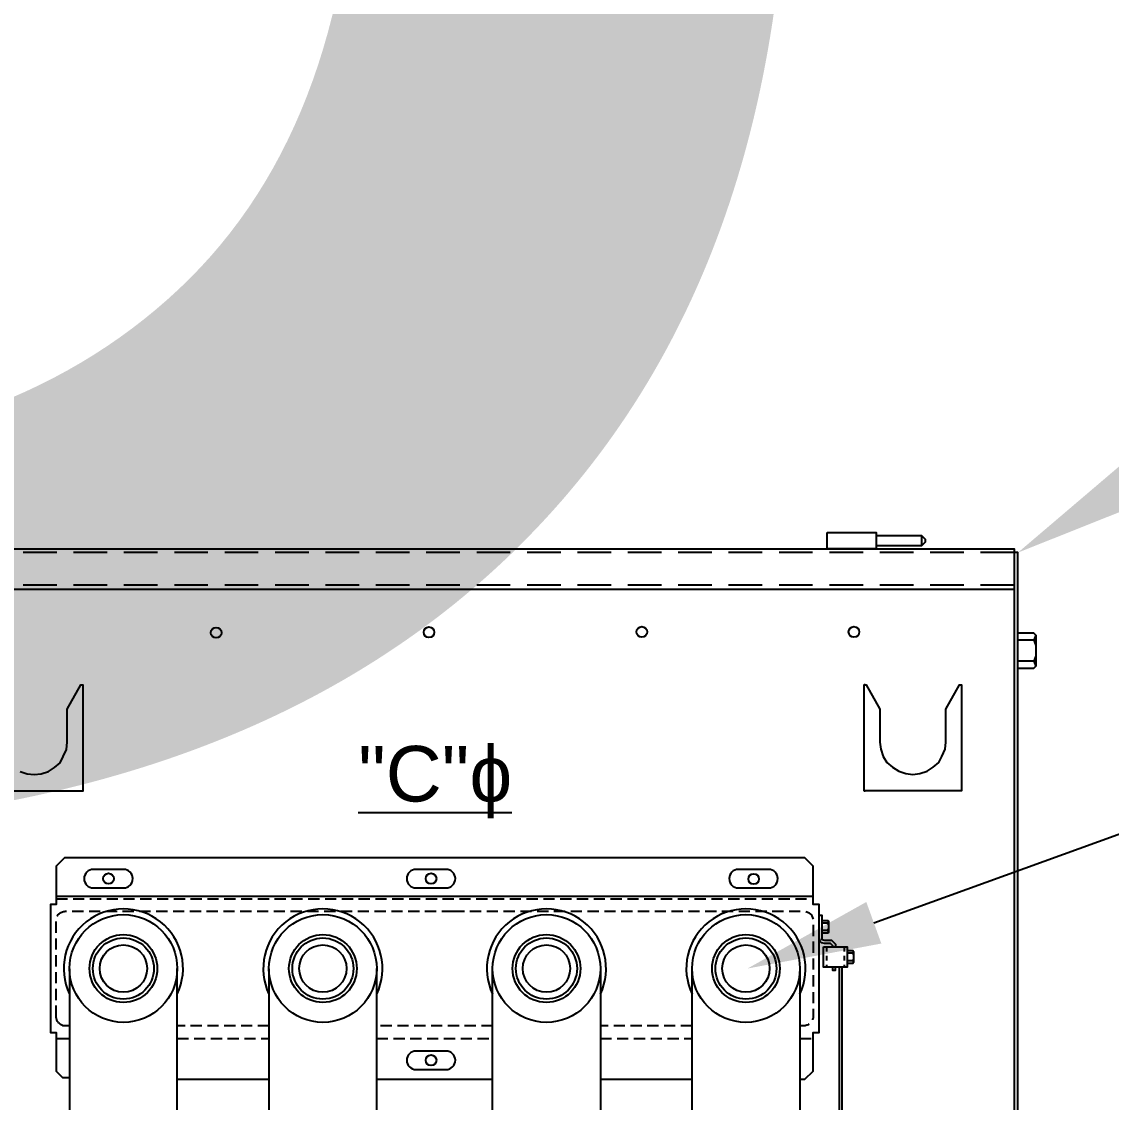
# Model space of a CAD drawing. Header units: feet. Extents: x -689 to 11593, y -511 to 1546.
# Drawn here: x 164.13 to 188.45, y 519.34 to 543.46 of the extents above; entities that cross this region are included whole.
import ezdxf
from ezdxf import colors
from ezdxf.entities.mleader import LeaderData, LeaderLine
from ezdxf.enums import TextEntityAlignment as Align
from ezdxf.math import Vec2, Vec3

# ---------------------------------------------------------------- set-up
doc = ezdxf.new("R2018")
doc.units = ezdxf.units.FT
doc.header["$MEASUREMENT"] = 0
doc.linetypes.add('HIDDEN', pattern=[0.375, 0.25, -0.125])
for name, color, linetype in [('E-DETL', 7, 'Continuous'), ('E-EQPM-ENCL', 8, 'Continuous'), ('E-EQPM-HRDW', 16, 'Continuous'), ('E-GRND', 3, 'Continuous'), ('G-ANNO-TEXT', 1, 'Continuous'), ('G-TEXT', 7, 'Continuous')]:
    doc.layers.add(name, color=color, linetype=linetype)
doc.styles.add('FSLR_SubTitle', font='arial.ttf', dxfattribs={"height": 0.1875})
doc.styles.add('NEI-A', font='arial.ttf')
doc.styles.get("Standard").update_dxf_attribs({"font": 'arial.ttf'})

# ---------------------------------------------------------------- blocks, each defined once
blk = doc.blocks.new('DETAIL_TITLE')
at = {"style": 'NEI-A', "flags": 8}
blk.add_attdef('#', text='', height=0.2, dxfattribs=at).set_placement((0.5922, -0.5109), align=Align.MIDDLE_CENTER)
at = {"lineweight": 30, "flags": 104}
blk.add_attdef('DETAIL_TITLE', text='', height=0.2, dxfattribs=at).set_placement((0.9099, -0.5251), align=Align.BOTTOM_LEFT)
at = {"style": 'NEI-A'}
for tag, p in [('SCALE:', (0.9386, -0.7379)), ('1"_=_', (1.5474, -0.7379))]:
    blk.add_attdef(tag, text='', height=0.1, dxfattribs=at).set_placement(p, align=Align.BOTTOM_LEFT)

msp = doc.modelspace()

# ---------------------------------------------------------------- linework, layer by layer
at = {"layer": 'E-DETL', "color": 41}
for p, q in [((169.64832, 522.32284), (169.64832, 516.749)), ((177.04561, 522.32284), (177.04561, 516.749))]:
    msp.add_line(p, q, dxfattribs=at)
at = {"layer": 'E-DETL', "ltscale": 5, "flags": 128}
for points in [[(165.72798, 524.12695), (166.3994, 524.12695, 1), (166.3994, 524.54147), (165.72798, 524.54147, 1)], [(172.93038, 524.12695), (173.6018, 524.12695, 1), (173.6018, 524.54147), (172.93038, 524.54147, 1)], [(172.93038, 520.07273), (173.6018, 520.07273, 1), (173.6018, 520.48725), (172.93038, 520.48725, 1)]]:
    msp.add_lwpolyline(points, format="xyb", close=True, dxfattribs=at)
at = {"layer": 'E-DETL', "color": 9, "linetype": 'HIDDEN', "flags": 128}
for points in [[(164.89919, 521.25043), (164.89919, 523.40569, -0.41421356), (165.09815, 523.60465), (173.76029, 523.60465)], [(165.03958, 521.06029, -0.32917563), (164.89919, 521.25043)]]:
    msp.add_lwpolyline(points, format="xyb", dxfattribs=at)
at = {"layer": 'E-DETL', "color": 41, "flags": 128}
for points in [[(165.19501, 522.32284), (165.19501, 516.749), (165.29135, 516.749), (165.57684, 515.64281), (165.57684, 514.72217), (165.64107, 514.72217), (165.64107, 514.20119), (165.84447, 514.20119), (165.84447, 513.23773), (166.95065, 513.23773), (166.95065, 514.20119), (167.15405, 514.20119), (167.15405, 514.72217), (167.21828, 514.72217), (167.21828, 515.64281), (167.50377, 516.749), (167.60012, 516.749), (167.60012, 522.32806)], [(169.64832, 522.32284), (169.64832, 516.749), (169.74467, 516.749), (170.03015, 515.64281), (170.03015, 514.72217), (170.09438, 514.72217), (170.09438, 514.20119), (170.29778, 514.20119), (170.29778, 513.23773), (171.40397, 513.23773), (171.40397, 514.20119), (171.60737, 514.20119), (171.60737, 514.72217), (171.6716, 514.72217), (171.6716, 515.64281), (171.95708, 516.749), (172.05343, 516.749), (172.05343, 522.32806)], [(177.04561, 522.32284), (177.04561, 516.749), (176.94926, 516.749), (176.66377, 515.64281), (176.66377, 514.72217), (176.59954, 514.72217), (176.59954, 514.20119), (176.39615, 514.20119), (176.39615, 513.23773), (175.28996, 513.23773), (175.28996, 514.20119), (175.08656, 514.20119), (175.08656, 514.72217), (175.02233, 514.72217), (175.02233, 515.64281), (174.73684, 516.749), (174.6405, 516.749), (174.6405, 522.32806)]]:
    msp.add_lwpolyline(points, dxfattribs=at)
at = {"layer": 'E-DETL', "color": 9, "linetype": 'HIDDEN', "flags": 128}
for points in [[(165.19501, 521.05147), (165.03958, 521.05147)], [(169.64832, 521.05147), (167.60012, 521.05147)], [(174.6405, 521.05147), (172.05343, 521.05147)], [(179.09381, 521.05147), (177.04561, 521.05147)], [(164.89919, 520.76956), (165.03958, 520.76956)], [(165.03958, 520.76956), (165.19501, 520.76956)], [(167.60012, 520.76956), (169.64832, 520.76956)], [(172.05343, 520.76956), (174.6405, 520.76956)], [(177.04561, 520.76956), (179.09381, 520.76956)], [(181.49892, 520.76956), (181.79483, 520.76956)]]:
    msp.add_lwpolyline(points, dxfattribs=at)
at = {"layer": 'E-DETL', "ltscale": 5, "flags": 128}
for points in [[(165.03958, 519.8997), (165.19501, 519.8997)], [(167.60012, 519.85775), (169.64832, 519.85775)], [(172.05343, 519.85775), (174.6405, 519.85775)], [(177.04561, 519.85775), (179.09381, 519.85775)]]:
    msp.add_lwpolyline(points, dxfattribs=at)
at = {"layer": 'E-DETL', "ltscale": 5}
for centre in [(166.06369, 524.33421), (173.26609, 524.33421), (173.26609, 520.27999)]:
    msp.add_circle(centre, 0.11869, dxfattribs=at)
at = {"layer": 'E-DETL', "color": 41}
for centre, radius in [((166.39757, 522.32806), 1.20255), ((170.85088, 522.32806), 1.20255), ((175.84305, 522.32806), 1.20255), ((166.39757, 522.32806), 0.7565), ((166.39757, 522.32806), 0.68156), ((170.85088, 522.32806), 0.7565), ((170.85088, 522.32806), 0.68156), ((175.84305, 522.32806), 0.7565), ((175.84305, 522.32806), 0.68156), ((166.39757, 522.32806), 0.52813), ((170.85088, 522.32806), 0.52813), ((175.84305, 522.32806), 0.52813)]:
    msp.add_circle(centre, radius, dxfattribs=at)
for centre, start, end in [((166.39757, 522.32806), 334.588961, 205.409786), ((170.85088, 522.32806), 334.588961, 205.409786), ((175.84305, 522.32806), 334.590214, 205.411039)]:
    msp.add_arc(centre, 1.33135, start, end, dxfattribs=at)
at = {"layer": 'E-EQPM-ENCL', "color": 7, "ltscale": 5, "flags": 128}
for points in [[(182.11204, 532.05767), (183.20629, 532.05767), (183.20629, 531.69289), (182.11204, 531.69289), (182.11204, 532.05767)], [(183.20629, 531.99132), (184.21767, 531.99132), (184.21767, 531.75924), (183.20629, 531.75924)], [(184.21767, 531.99132), (184.30054, 531.90845), (184.30054, 531.8421), (184.21767, 531.75924)], [(124.04643, 530.79769), (186.28502, 530.79769)]]:
    msp.add_lwpolyline(points, dxfattribs=at)
at = {"layer": 'E-EQPM-ENCL', "linetype": 'HIDDEN', "ltscale": 3, "flags": 128}
msp.add_lwpolyline([(186.28502, 530.88056), (124.04643, 530.88056)], dxfattribs=at)
at = {"layer": 'E-EQPM-ENCL', "color": 7, "ltscale": 5}
for centre in [(168.46815, 529.82365), (173.22041, 529.83195), (177.97268, 529.84026)]:
    msp.add_circle(centre, 0.11869, dxfattribs=at)
at = {"layer": 'E-EQPM-HRDW'}
msp.add_lwpolyline([(164.09052, 526.72838), (164.24943, 526.67541), (164.40652, 526.65715), (164.56361, 526.67541), (164.72253, 526.72838), (164.86135, 526.81606), (164.98556, 526.922), (165.05497, 527.06082), (165.12438, 527.21974), (165.14265, 527.37865), (165.14265, 528.11478), (165.45052, 528.65911), (165.49335, 528.65911), (165.49335, 526.28817), (165.47509, 526.28817), (165.42211, 526.28817), (165.37097, 526.28817), (163.44208, 526.28817)], dxfattribs=at)

# ---------------------------------------------------------------- texts
at = {"layer": 'G-TEXT', "insert": (173.35578, 526.48851), "char_height": 1.239802, "attachment_point": 5, "style": 'FSLR_SubTitle'}
msp.add_mtext_dynamic_manual_height_columns('{\\L"C"ɸ}', width=17.0770093, gutter_width=3.61609, heights=[0], dxfattribs=at)

# ---------------------------------------------------------------- leaders
at = {"layer": 'G-ANNO-TEXT'}
ml = msp.add_multileader_mtext('Standard', dxfattribs=at)
ml.set_content('\\pxsm1;JUNCTION CABINET', color=256, style='NEI-A')
ml.set_leader_properties()
ml.build(insert=Vec2(0, 0))
ml.multileader.update_dxf_attribs({"dogleg_length": 3, "arrow_head_size": 3})
ctx = ml.context
ctx.base_point, ctx.char_height, ctx.arrow_head_size, ctx.landing_gap_size, ctx.plane_origin = Vec3(198.20588, 537.42181), 2, 3, 0.73064, Vec3(173.96159, 519.70563)
notes = []
notes.append((ctx, [(0, (1, 1, 0), (196.01395, 537.42181), (1, 0), 2.19193, [(0, [(186.36798, 531.61002)], 0, [])])]))
ctx.mtext.insert, ctx.mtext.width, ctx.mtext.line_spacing_factor, ctx.mtext.flow_direction = Vec3(198.93652, 538.43886), 9.8540412, 0.6, 5
ctx.mtext.has_bg_fill, ctx.mtext.bg_color, ctx.mtext.bg_scale_factor, ctx.mtext.bg_transparency, ctx.mtext.use_window_bg_color = 1, -1073741824, 1.5, 0, 1
ml = msp.add_multileader_mtext('Standard', dxfattribs=at)
ml.set_content('\\pxsm1;(TYP.) MVAC ELBOW CONNECTORS', color=256, style='NEI-A')
ml.set_leader_properties()
ml.build(insert=Vec2(0, 0))
ml.multileader.update_dxf_attribs({"dogleg_length": 3, "arrow_head_size": 3})
ctx = ml.context
ctx.base_point, ctx.char_height, ctx.arrow_head_size, ctx.landing_gap_size, ctx.plane_origin = Vec3(198.00388, 527.93301), 2, 3, 0.73064, Vec3(179.89717, 497.24443)
notes.append((ctx, [(0, (1, 1, 0), (195.81195, 527.93301), (1, 0), 2.19193, [(0, [(180.33057, 522.32806)], 0, [])])]))
ctx.mtext.insert, ctx.mtext.width, ctx.mtext.defined_height, ctx.mtext.line_spacing_factor, ctx.mtext.flow_direction = Vec3(198.73453, 528.95006), 27.7801745, 9.09263, 0.6, 5
ctx.mtext.has_bg_fill, ctx.mtext.bg_color, ctx.mtext.bg_scale_factor, ctx.mtext.bg_transparency, ctx.mtext.use_window_bg_color = 1, -1073741824, 1.5, 0, 1
for ctx, leaders in notes:
    for number, flags, end, landing, length, lines in leaders:
        leader = LeaderData()
        leader.index, (leader.has_last_leader_line, leader.has_dogleg_vector, leader.attachment_direction) = number, flags
        leader.last_leader_point, leader.dogleg_vector, leader.dogleg_length = Vec3(end), Vec3(landing), length
        for number, points, colour, breaks in lines:
            line = LeaderLine()
            line.index, line.vertices, line.color, line.breaks = number, Vec3.list(points), colors.encode_raw_color(colour), breaks
            leader.lines.append(line)
        ctx.leaders.append(leader)

# ---------------------------------------------------------------- next in the draw order: linework, layer by layer
at = {"layer": 'E-DETL', "ltscale": 5, "flags": 128}
for points in [[(181.49892, 519.85775), (181.61239, 519.85775), (181.79483, 520.04009), (181.79483, 520.90226), (181.92744, 520.90226), (181.92744, 523.75386), (181.79483, 523.75386), (181.79483, 524.61603), (181.61239, 524.79837), (165.08153, 524.79837), (164.89919, 524.61603), (164.89919, 523.75386), (164.76659, 523.75386), (164.76659, 520.90226), (164.89919, 520.90226), (164.89919, 520.04009), (165.03958, 519.8997)], [(181.92744, 523.52178), (181.99379, 523.52178), (181.99379, 522.97375), (182.0518, 522.95931), (182.2041, 522.95931), (182.29338, 522.87002), (182.29338, 522.80883)], [(181.99379, 523.39931), (182.11873, 523.39931), (182.13657, 523.38147), (182.13657, 523.13159), (182.11873, 523.11374), (181.99379, 523.11374)], [(182.1205, 523.33984), (181.99379, 523.33984)], [(182.1205, 523.17321), (181.99379, 523.17321)], [(182.13657, 523.38147), (182.1205, 523.33984), (182.13657, 523.29822)], [(182.13657, 523.21484), (182.1205, 523.17321), (182.13657, 523.13159)], [(181.92744, 522.99127), (181.94405, 522.94153), (181.97718, 522.90831), (182.04353, 522.8918), (182.17613, 522.8918), (182.22587, 522.84206), (182.22587, 522.80883)], [(182.55742, 522.72779), (182.68236, 522.72779), (182.70021, 522.70995), (182.70021, 522.46007), (182.68236, 522.44222), (182.55742, 522.44222)], [(182.70021, 522.70995), (182.68414, 522.66832), (182.70021, 522.6267)], [(182.68414, 522.66832), (182.55742, 522.66832)], [(182.68414, 522.50169), (182.55742, 522.50169)], [(182.70021, 522.54332), (182.68414, 522.50169), (182.70021, 522.46007)], [(182.22587, 522.36119), (182.22587, 522.29493), (182.29222, 522.29493), (182.29222, 522.36119)]]:
    msp.add_lwpolyline(points, dxfattribs=at)
msp.add_lwpolyline([(180.12986, 524.12695), (180.80128, 524.12695, 1), (180.80128, 524.54147), (180.12986, 524.54147, 1)], format="xyb", close=True, dxfattribs=at)
at = {"layer": 'E-DETL', "flags": 128}
msp.add_lwpolyline([(181.79483, 523.9363), (164.89919, 523.9363)], dxfattribs=at)
at = {"layer": 'E-DETL', "color": 9, "linetype": 'HIDDEN', "flags": 128}
msp.add_lwpolyline([(164.89919, 523.88657), (181.79483, 523.88657)], dxfattribs=at)
msp.add_lwpolyline([(173.76029, 523.60465), (181.59588, 523.60465, -0.41421356), (181.79483, 523.40569), (181.79483, 521.25043, -0.41421356), (181.59588, 521.05147), (181.49892, 521.05147)], format="xyb", dxfattribs=at)
at = {"layer": 'E-DETL', "ltscale": 5, "flags": 128}
msp.add_lwpolyline([(182.02691, 522.80883), (182.55742, 522.80883), (182.55742, 522.36119), (182.02691, 522.36119)], close=True, dxfattribs=at)
at = {"layer": 'E-DETL', "color": 9, "linetype": 'HIDDEN', "ltscale": 0.2, "flags": 128}
for points in [[(182.09327, 522.80883), (182.09327, 522.36119)], [(182.49117, 522.80883), (182.49117, 522.36119)]]:
    msp.add_lwpolyline(points, dxfattribs=at)
at = {"layer": 'E-DETL', "color": 41, "flags": 128}
msp.add_lwpolyline([(181.49892, 522.32284), (181.49892, 516.749), (181.40257, 516.749), (181.11709, 515.64281), (181.11709, 514.72217), (181.05286, 514.72217), (181.05286, 514.20119), (180.84946, 514.20119), (180.84946, 513.23773), (179.74327, 513.23773), (179.74327, 514.20119), (179.53988, 514.20119), (179.53988, 514.72217), (179.47564, 514.72217), (179.47564, 515.64281), (179.19016, 516.749), (179.09381, 516.749), (179.09381, 522.32806)], dxfattribs=at)
at = {"layer": 'E-DETL', "ltscale": 5}
msp.add_circle((180.46841, 524.32591), 0.11869, dxfattribs=at)
at = {"layer": 'E-DETL', "color": 41}
for radius in [1.20255, 0.7565, 0.68156, 0.52813]:
    msp.add_circle((180.29636, 522.32806), radius, dxfattribs=at)
msp.add_arc((180.29636, 522.32806), 1.33135, 334.590214, 205.411039, dxfattribs=at)
at = {"layer": 'E-EQPM-ENCL', "color": 7, "ltscale": 5, "flags": 128}
for points in [[(124.04643, 531.61002), (124.04643, 531.69299), (186.28502, 531.69299), (186.28502, 531.61002)], [(170.54224, 508.62242), (186.28502, 508.62242), (186.33476, 508.67216), (186.36798, 508.73851), (186.36798, 531.61002), (186.28502, 531.61002)], [(186.28502, 531.61002), (186.28502, 517.63351)], [(186.36798, 529.81944), (186.71615, 529.81944), (186.76589, 529.7697), (186.76589, 529.07336), (186.71615, 529.02362), (186.36798, 529.02362)], [(186.76589, 529.7697), (186.72111, 529.65371), (186.76589, 529.53772)], [(186.72111, 529.65371), (186.36798, 529.65371)], [(186.76589, 529.30534), (186.72111, 529.18935), (186.76589, 529.07336)], [(186.72111, 529.18935), (186.36798, 529.18935)]]:
    msp.add_lwpolyline(points, dxfattribs=at)
at = {"layer": 'E-EQPM-ENCL', "linetype": 'HIDDEN', "ltscale": 3, "flags": 128}
msp.add_lwpolyline([(186.28502, 531.61002), (124.04643, 531.61002)], dxfattribs=at)
at = {"layer": 'E-EQPM-ENCL', "color": 7, "ltscale": 5}
msp.add_circle((182.708, 529.84026), 0.11869, dxfattribs=at)
at = {"layer": 'E-EQPM-HRDW'}
msp.add_lwpolyline([(182.95521, 528.66162), (182.93695, 528.66162), (182.97978, 528.66162), (183.28766, 528.1173), (183.28766, 527.38117), (183.30409, 527.22226), (183.35707, 527.06334), (183.44474, 526.92452), (183.56712, 526.81858), (183.70777, 526.7309), (183.86669, 526.67793), (184.02377, 526.65967), (184.18087, 526.67793), (184.33978, 526.7309), (184.47861, 526.81858), (184.60281, 526.92452), (184.67223, 527.06334), (184.74164, 527.22226), (184.7599, 527.38117), (184.7599, 528.1173), (185.06777, 528.66162), (185.11061, 528.66162), (185.11061, 526.29069), (185.09234, 526.29069), (185.03937, 526.29069), (184.98823, 526.29069), (183.05933, 526.29069), (183.00636, 526.29069), (182.95521, 526.29069), (182.93695, 526.29069), (182.95521, 526.29069), (182.93695, 526.29069), (182.93695, 528.66162)], dxfattribs=at)
at = {"layer": 'E-GRND', "flags": 128}
for points in [[(182.37476, 522.36119), (182.37476, 513.5409, -0.41421356), (181.68065, 512.84679), (181.25911, 512.84679)], [(181.26774, 512.77372), (181.68065, 512.77372, 0.41421356), (182.44783, 513.5409), (182.44783, 522.36119)]]:
    msp.add_lwpolyline(points, format="xyb", dxfattribs=at)

# ---------------------------------------------------------------- next in the draw order: block references
at = {"layer": 'G-ANNO-TEXT'}
ref = msp.add_blockref('DETAIL_TITLE', (118.18999, 607.54937), dxfattribs=dict(at, xscale=10, yscale=10, zscale=10))
lines = msp.add_mtext('{\\L3-WAY MEDIUM VOLTAGE JUNCTION BOX (FRONT VIEW)}', dxfattribs={"layer": '0', "insert": (127.28896, 605.29799), "char_height": 78.7635871, "attachment_point": 1})
ref.add_attrib('DETAIL_TITLE', '', (127.28896, 605.29799)).embed_mtext(lines)

doc.saveas('drawing.dxf')
